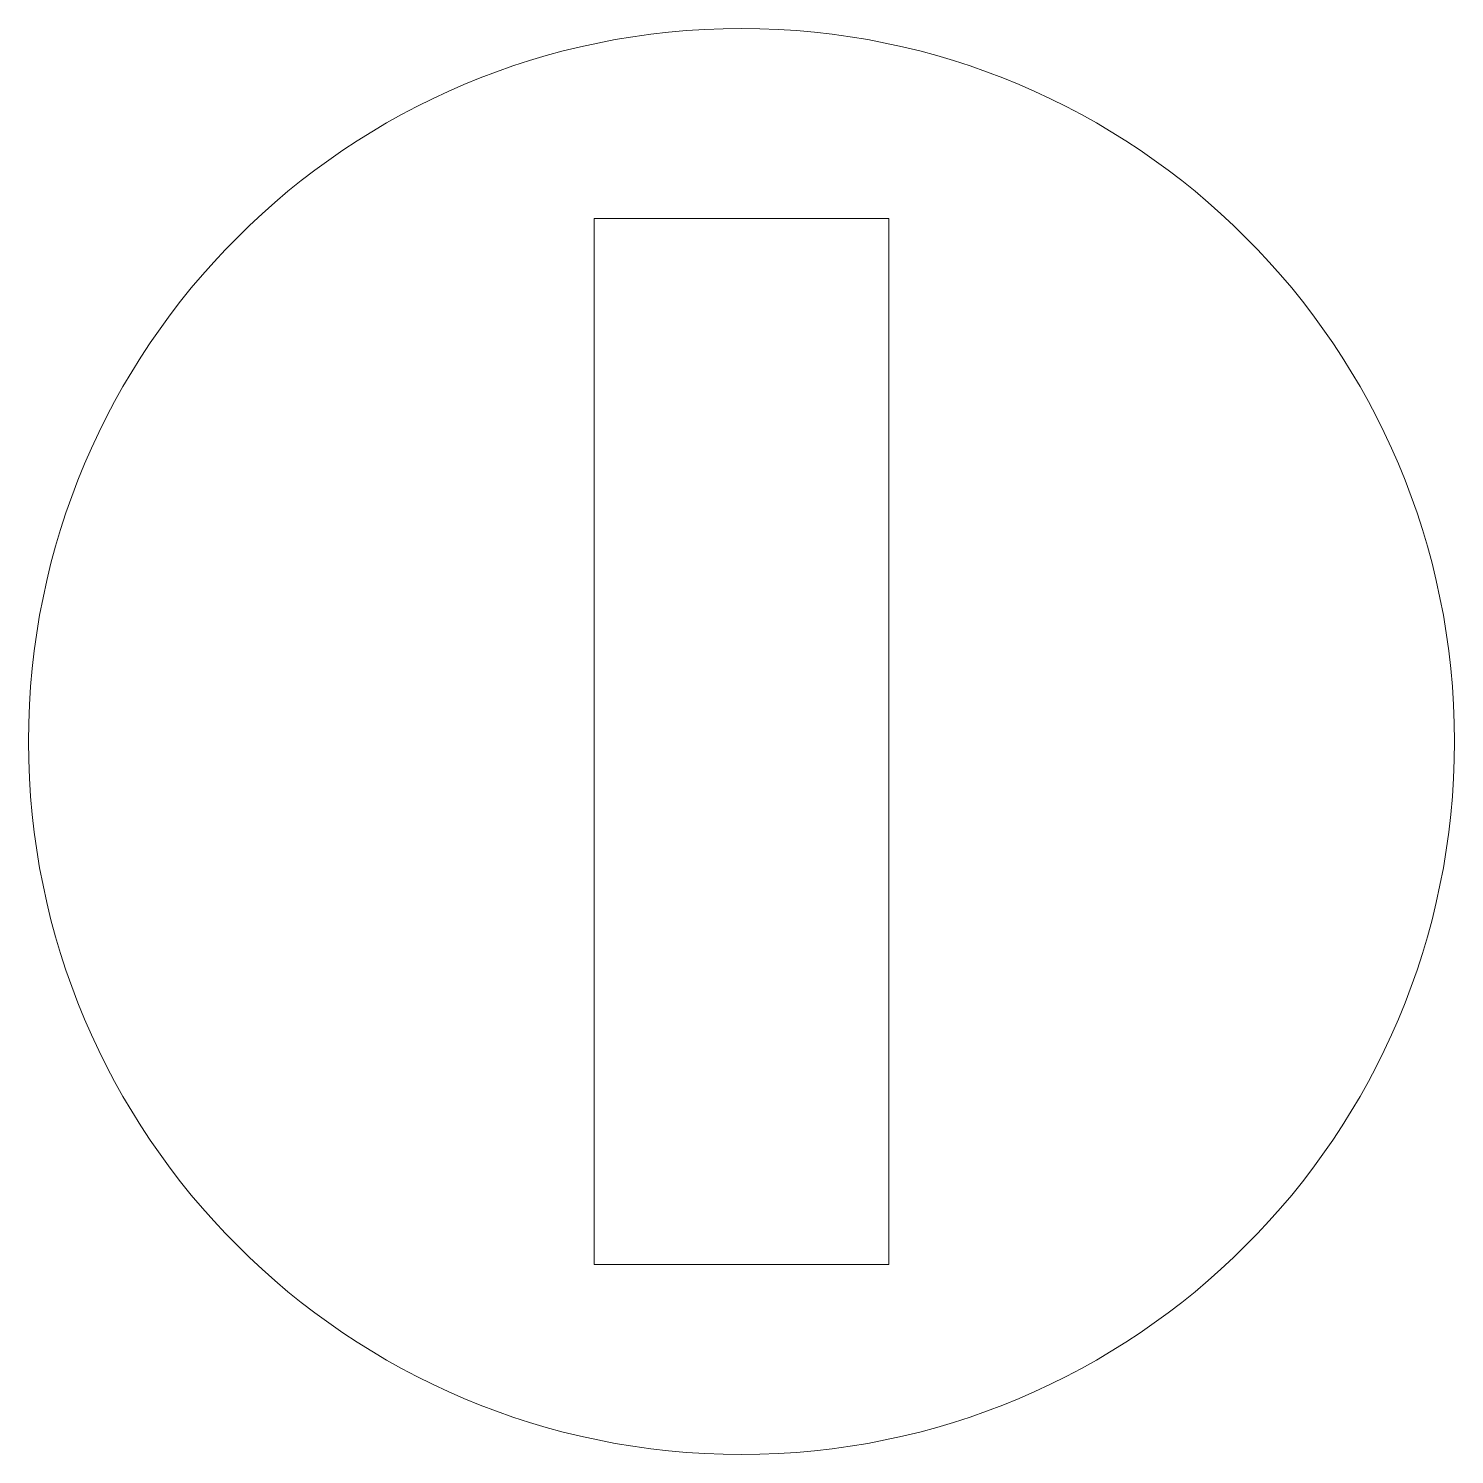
# Model space of a CAD drawing. Header units: millimetres. Extents: x -0.75 to 0.75, y -0.75 to 0.75.
import ezdxf

# ---------------------------------------------------------------- set-up
doc = ezdxf.new("R2010")
doc.units = ezdxf.units.MM

msp = doc.modelspace()

# ---------------------------------------------------------------- linework, layer by layer
at = {"color": 7, "linetype": 'Continuous', "lineweight": 15}
for p, q in [((-0.155, 0.55), (-0.155, -0.55)), ((-0.155, 0.55), (0.155, 0.55)), ((0.155, 0.55), (0.155, -0.55)), ((-0.155, -0.55), (0.155, -0.55))]:
    msp.add_line(p, q, dxfattribs=at)
msp.add_circle((0, 0), 0.75, dxfattribs=at)

doc.saveas('drawing.dxf')
